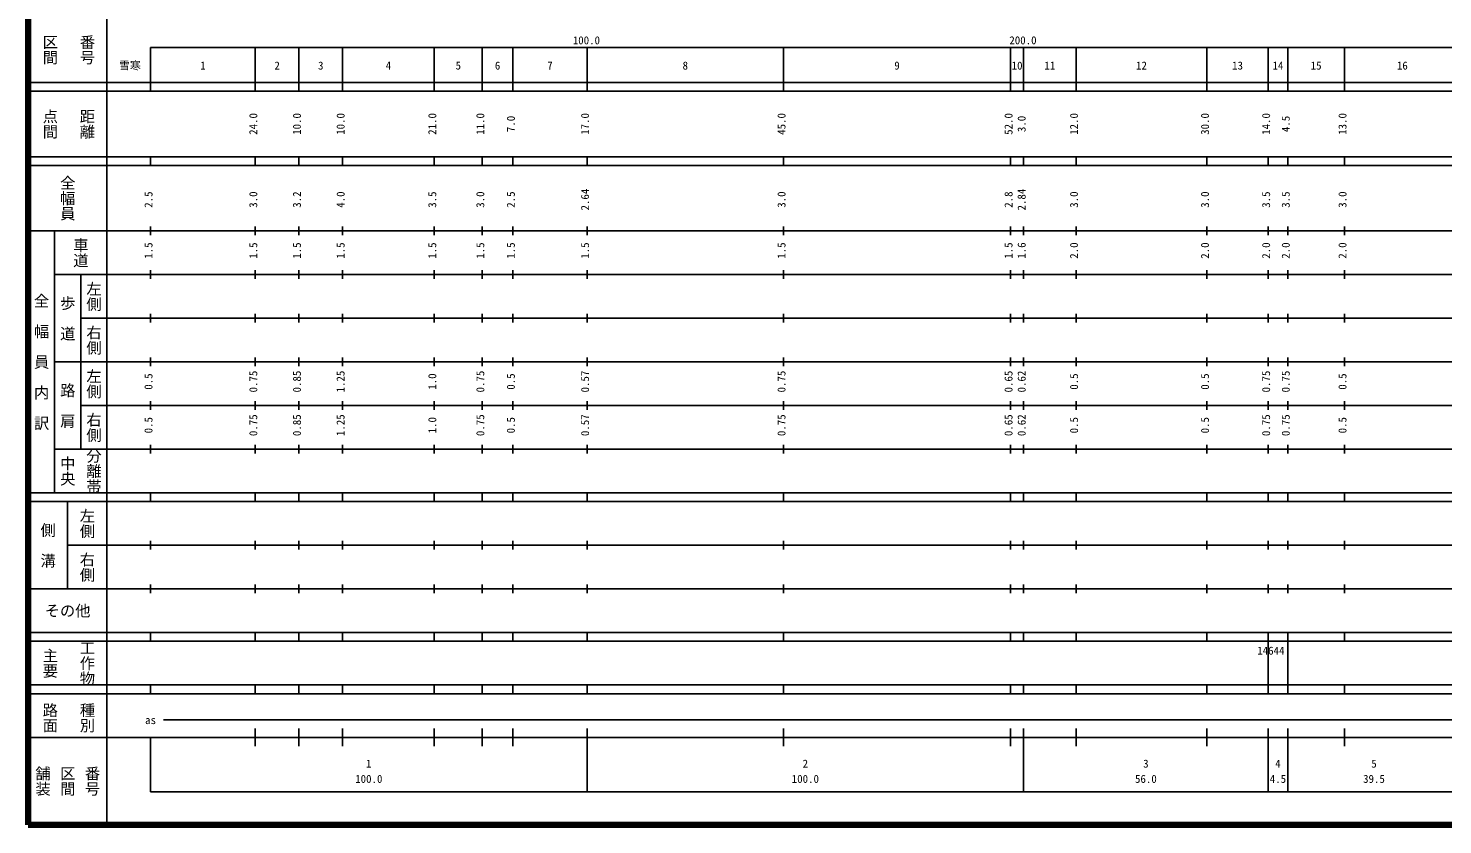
# Model space of a CAD drawing. Units: millimetres on the paper, enlarged 1000 times. Extents: x 40000 to 680000, y 20000 to 380000.
# Drawn here: x 40000 to 363994, y 20000 to 202409 of the extents above; entities that cross this region are included whole.
import ezdxf
from ezdxf.enums import TextEntityAlignment as Align

# ---------------------------------------------------------------- set-up
doc = ezdxf.new("R2010")
doc.units = ezdxf.units.MM
doc.header["$LTSCALE"] = 1000
doc.layers.add('M-TTL', color=2, linetype='Continuous', lineweight=140)
doc.layers.add('M-TTL-BAND', color=7, linetype='Continuous', lineweight=25)
doc.styles.add('@ＭＳ ゴシック', font='')
doc.styles.add('ＭＳ ゴシック', font='')
doc.styles.get('@ＭＳ ゴシック').set_extended_font_data('@MS Gothic')
doc.styles.get('ＭＳ ゴシック').set_extended_font_data('MS Gothic')

msp = doc.modelspace()

# ---------------------------------------------------------------- linework, layer by layer
at = {"layer": 'M-TTL'}
for p, q in [((40000, 380000), (40000, 20000)), ((40000, 20000), (680000, 20000))]:
    msp.add_line(p, q, dxfattribs=at)
at = {"layer": 'M-TTL-BAND'}
for p, q in [((58000, 370000), (58000, 20000)), ((68000, 198000), (579000, 198000)), ((68000, 198000), (68000, 188000)), ((92000, 188000), (92000, 198000)), ((102000, 188000), (102000, 198000)), ((112000, 188000), (112000, 198000)), ((133000, 188000), (133000, 198000)), ((144000, 188000), (144000, 198000)), ((151000, 188000), (151000, 198000)), ((168000, 188000), (168000, 198000)), ((213000, 188000), (213000, 198000)), ((265000, 188000), (265000, 198000)), ((268000, 188000), (268000, 198000)), ((280000, 188000), (280000, 198000)), ((310000, 188000), (310000, 198000)), ((324000, 188000), (324000, 198000)), ((328500, 188000), (328500, 198000)), ((341500, 188000), (341500, 198000)), ((40000, 190000), (579000, 190000)), ((40000, 188000), (579000, 188000)), ((40000, 173000), (579000, 173000)), ((68000, 171000), (68000, 173000)), ((92000, 171000), (92000, 173000)), ((102000, 171000), (102000, 173000)), ((112000, 171000), (112000, 173000)), ((133000, 171000), (133000, 173000)), ((144000, 171000), (144000, 173000)), ((151000, 171000), (151000, 173000)), ((168000, 171000), (168000, 173000)), ((213000, 171000), (213000, 173000)), ((265000, 171000), (265000, 173000)), ((268000, 171000), (268000, 173000)), ((280000, 171000), (280000, 173000)), ((310000, 171000), (310000, 173000)), ((324000, 171000), (324000, 173000)), ((328500, 171000), (328500, 173000)), ((341500, 171000), (341500, 173000)), ((40000, 171000), (579000, 171000)), ((40000, 156000), (579000, 156000)), ((46000, 96000), (46000, 156000)), ((68000, 155000), (68000, 157000)), ((92000, 155000), (92000, 157000)), ((102000, 155000), (102000, 157000)), ((112000, 155000), (112000, 157000)), ((133000, 155000), (133000, 157000)), ((144000, 155000), (144000, 157000)), ((151000, 155000), (151000, 157000)), ((168000, 155000), (168000, 157000)), ((213000, 155000), (213000, 157000)), ((265000, 155000), (265000, 157000)), ((268000, 155000), (268000, 157000)), ((280000, 155000), (280000, 157000)), ((310000, 155000), (310000, 157000)), ((324000, 155000), (324000, 157000)), ((328500, 155000), (328500, 157000)), ((341500, 155000), (341500, 157000)), ((46000, 146000), (579000, 146000)), ((52000, 146000), (52000, 106000)), ((68000, 145000), (68000, 147000)), ((92000, 145000), (92000, 147000)), ((102000, 145000), (102000, 147000)), ((112000, 145000), (112000, 147000)), ((133000, 145000), (133000, 147000)), ((144000, 145000), (144000, 147000)), ((151000, 145000), (151000, 147000)), ((168000, 145000), (168000, 147000)), ((213000, 145000), (213000, 147000)), ((265000, 145000), (265000, 147000)), ((268000, 145000), (268000, 147000)), ((280000, 145000), (280000, 147000)), ((310000, 145000), (310000, 147000)), ((324000, 145000), (324000, 147000)), ((328500, 145000), (328500, 147000)), ((341500, 145000), (341500, 147000)), ((68000, 135000), (68000, 137000)), ((92000, 135000), (92000, 137000)), ((102000, 135000), (102000, 137000)), ((112000, 135000), (112000, 137000)), ((133000, 135000), (133000, 137000)), ((144000, 135000), (144000, 137000)), ((151000, 135000), (151000, 137000)), ((168000, 135000), (168000, 137000)), ((213000, 135000), (213000, 137000)), ((265000, 135000), (265000, 137000)), ((268000, 135000), (268000, 137000)), ((280000, 135000), (280000, 137000)), ((310000, 135000), (310000, 137000)), ((324000, 135000), (324000, 137000)), ((328500, 135000), (328500, 137000)), ((341500, 135000), (341500, 137000)), ((52000, 136000), (579000, 136000)), ((68000, 125000), (68000, 127000)), ((92000, 125000), (92000, 127000)), ((102000, 125000), (102000, 127000)), ((112000, 125000), (112000, 127000)), ((133000, 125000), (133000, 127000)), ((144000, 125000), (144000, 127000)), ((151000, 125000), (151000, 127000)), ((168000, 125000), (168000, 127000)), ((213000, 125000), (213000, 127000)), ((265000, 125000), (265000, 127000)), ((268000, 125000), (268000, 127000)), ((280000, 125000), (280000, 127000)), ((310000, 125000), (310000, 127000)), ((324000, 125000), (324000, 127000)), ((328500, 125000), (328500, 127000)), ((341500, 125000), (341500, 127000)), ((46000, 126000), (579000, 126000)), ((68000, 115000), (68000, 117000)), ((92000, 115000), (92000, 117000)), ((102000, 115000), (102000, 117000)), ((112000, 115000), (112000, 117000)), ((133000, 115000), (133000, 117000)), ((144000, 115000), (144000, 117000)), ((151000, 115000), (151000, 117000)), ((168000, 115000), (168000, 117000)), ((213000, 115000), (213000, 117000)), ((265000, 115000), (265000, 117000)), ((268000, 115000), (268000, 117000)), ((280000, 115000), (280000, 117000)), ((310000, 115000), (310000, 117000)), ((324000, 115000), (324000, 117000)), ((328500, 115000), (328500, 117000)), ((341500, 115000), (341500, 117000)), ((52000, 116000), (579000, 116000)), ((68000, 105000), (68000, 107000)), ((92000, 105000), (92000, 107000)), ((102000, 105000), (102000, 107000)), ((112000, 105000), (112000, 107000)), ((133000, 105000), (133000, 107000)), ((144000, 105000), (144000, 107000)), ((151000, 105000), (151000, 107000)), ((168000, 105000), (168000, 107000)), ((213000, 105000), (213000, 107000)), ((265000, 105000), (265000, 107000)), ((268000, 105000), (268000, 107000)), ((280000, 105000), (280000, 107000)), ((310000, 105000), (310000, 107000)), ((324000, 105000), (324000, 107000)), ((328500, 105000), (328500, 107000)), ((341500, 105000), (341500, 107000)), ((46000, 106000), (579000, 106000)), ((40000, 96000), (579000, 96000)), ((40000, 94000), (579000, 94000)), ((49000, 94000), (49000, 74000)), ((68000, 94000), (68000, 96000)), ((92000, 94000), (92000, 96000)), ((102000, 94000), (102000, 96000)), ((112000, 94000), (112000, 96000)), ((133000, 94000), (133000, 96000)), ((144000, 94000), (144000, 96000)), ((151000, 94000), (151000, 96000)), ((168000, 94000), (168000, 96000)), ((213000, 94000), (213000, 96000)), ((265000, 94000), (265000, 96000)), ((268000, 94000), (268000, 96000)), ((280000, 94000), (280000, 96000)), ((310000, 94000), (310000, 96000)), ((324000, 94000), (324000, 96000)), ((328500, 94000), (328500, 96000)), ((341500, 94000), (341500, 96000)), ((68000, 83000), (68000, 85000)), ((92000, 83000), (92000, 85000)), ((102000, 83000), (102000, 85000)), ((112000, 83000), (112000, 85000)), ((133000, 83000), (133000, 85000)), ((144000, 83000), (144000, 85000)), ((151000, 83000), (151000, 85000)), ((168000, 83000), (168000, 85000)), ((213000, 83000), (213000, 85000)), ((265000, 83000), (265000, 85000)), ((268000, 83000), (268000, 85000)), ((280000, 83000), (280000, 85000)), ((310000, 83000), (310000, 85000)), ((324000, 83000), (324000, 85000)), ((328500, 83000), (328500, 85000)), ((341500, 83000), (341500, 85000)), ((49000, 84000), (579000, 84000)), ((68000, 73000), (68000, 75000)), ((92000, 73000), (92000, 75000)), ((102000, 73000), (102000, 75000)), ((112000, 73000), (112000, 75000)), ((133000, 73000), (133000, 75000)), ((144000, 73000), (144000, 75000)), ((151000, 73000), (151000, 75000)), ((168000, 73000), (168000, 75000)), ((213000, 73000), (213000, 75000)), ((265000, 73000), (265000, 75000)), ((268000, 73000), (268000, 75000)), ((280000, 73000), (280000, 75000)), ((310000, 73000), (310000, 75000)), ((324000, 73000), (324000, 75000)), ((328500, 73000), (328500, 75000)), ((341500, 73000), (341500, 75000)), ((40000, 74000), (579000, 74000)), ((40000, 64000), (579000, 64000)), ((40000, 62000), (579000, 62000)), ((68000, 62000), (68000, 64000)), ((92000, 62000), (92000, 64000)), ((102000, 62000), (102000, 64000)), ((112000, 62000), (112000, 64000)), ((133000, 62000), (133000, 64000)), ((144000, 62000), (144000, 64000)), ((151000, 62000), (151000, 64000)), ((168000, 62000), (168000, 64000)), ((213000, 62000), (213000, 64000)), ((265000, 62000), (265000, 64000)), ((268000, 62000), (268000, 64000)), ((280000, 62000), (280000, 64000)), ((310000, 62000), (310000, 64000)), ((324000, 62000), (324000, 64000)), ((324000, 52000), (324000, 62000)), ((328500, 62000), (328500, 64000)), ((328500, 52000), (328500, 62000)), ((341500, 62000), (341500, 64000)), ((40000, 52000), (579000, 52000)), ((68000, 50000), (68000, 52000)), ((92000, 50000), (92000, 52000)), ((102000, 50000), (102000, 52000)), ((112000, 50000), (112000, 52000)), ((133000, 50000), (133000, 52000)), ((144000, 50000), (144000, 52000)), ((151000, 50000), (151000, 52000)), ((168000, 50000), (168000, 52000)), ((213000, 50000), (213000, 52000)), ((265000, 50000), (265000, 52000)), ((268000, 50000), (268000, 52000)), ((280000, 50000), (280000, 52000)), ((310000, 50000), (310000, 52000)), ((324000, 50000), (324000, 52000)), ((328500, 50000), (328500, 52000)), ((341500, 50000), (341500, 52000)), ((40000, 50000), (579000, 50000)), ((71000, 44000), (565000, 44000)), ((40000, 40000), (579000, 40000)), ((68000, 40000), (68000, 27500)), ((92000, 38000), (92000, 42000)), ((102000, 38000), (102000, 42000)), ((112000, 38000), (112000, 42000)), ((133000, 38000), (133000, 42000)), ((144000, 38000), (144000, 42000)), ((151000, 38000), (151000, 42000)), ((168000, 27500), (168000, 42000)), ((213000, 38000), (213000, 42000)), ((265000, 38000), (265000, 42000)), ((268000, 27500), (268000, 42000)), ((280000, 38000), (280000, 42000)), ((310000, 38000), (310000, 42000)), ((324000, 27500), (324000, 42000)), ((328500, 27500), (328500, 42000)), ((341500, 38000), (341500, 42000)), ((68000, 27500), (579000, 27500))]:
    msp.add_line(p, q, dxfattribs=at)

# ---------------------------------------------------------------- texts
at = {"layer": 'M-TTL-BAND', "style": '@ＭＳ ゴシック'}
for s, p in [('区間', (45000, 197500)), ('番号', (53500, 197500)), ('点間', (45000, 180500)), ('距離', (53500, 180500)), ('全幅員', (49000, 163500)), ('車道', (52000, 151000)), ('左側', (55000, 141000)), ('全\u3000幅\u3000員\u3000内\u3000訳', (43000, 126000)), ('歩\u3000道', (49000, 136000)), ('右側', (55000, 131000)), ('左側', (55000, 121000)), ('路\u3000肩', (49000, 116000)), ('右側', (55000, 111000)), ('中央', (49000, 101000)), ('分離帯', (55000, 101000)), ('左側', (53500, 89000)), ('側\u3000溝', (44500, 84000)), ('右側', (53500, 79000)), ('工作物', (53500, 57000)), ('主要', (45000, 57000)), ('路面', (45000, 44500)), ('種別', (53500, 44500)), ('舗装', (43333, 30000)), ('区間', (49000, 30000)), ('番号', (54667, 30000))]:
    msp.add_text(s, height=2566, rotation=270, dxfattribs=at).set_placement(p, align=Align.MIDDLE_CENTER)
at = {"layer": 'M-TTL-BAND', "style": 'ＭＳ ゴシック'}
for s, p in [('100.0', (167844, 198195)), ('200.0', (267844, 198195)), ('雪寒', (63285, 192405)), ('1', (80000, 192405)), ('2', (97000, 192405)), ('3', (107000, 192405)), ('4', (122500, 192405)), ('5', (138500, 192405)), ('6', (147500, 192405)), ('7', (159500, 192405)), ('8', (190500, 192405)), ('9', (239000, 192405)), ('10', (266500, 192405)), ('11', (274000, 192405)), ('12', (295000, 192405)), ('13', (317000, 192405)), ('14', (326250, 192405)), ('15', (335000, 192405)), ('16', (354750, 192405)), ('as', (68000, 42500)), ('1', (118000, 32523)), ('2', (218000, 32523)), ('3', (296000, 32523)), ('4', (326250, 32523)), ('5', (348250, 32523)), ('100.0', (118000, 29033)), ('100.0', (218000, 29033)), ('56.0', (296000, 29033)), ('4.5', (326250, 29033)), ('39.5', (348250, 29033))]:
    msp.add_text(s, height=1833, dxfattribs=at).set_placement(p, align=Align.BOTTOM_CENTER)
for s, p in [('24.0', (93000, 180500)), ('10.0', (103000, 180500)), ('10.0', (113000, 180500)), ('21.0', (134000, 180500)), ('11.0', (145000, 180500)), ('7.0', (152000, 180500)), ('17.0', (169000, 180500)), ('45.0', (214000, 180500)), ('52.0', (266000, 180500)), ('3.0', (269000, 180500)), ('12.0', (281000, 180500)), ('30.0', (311000, 180500)), ('14.0', (325000, 180500)), ('4.5', (329500, 180500)), ('13.0', (342500, 180500)), ('2.64', (169000, 163174)), ('2.84', (269000, 163174)), ('2.5', (69000, 163174)), ('3.0', (93000, 163174)), ('3.2', (103000, 163174)), ('4.0', (113000, 163174)), ('3.5', (134000, 163174)), ('3.0', (145000, 163174)), ('2.5', (152000, 163174)), ('3.0', (214000, 163174)), ('2.8', (266000, 163174)), ('3.0', (281000, 163174)), ('3.0', (311000, 163174)), ('3.5', (325000, 163174)), ('3.5', (329500, 163174)), ('3.0', (342500, 163174)), ('1.5', (69000, 151500)), ('1.5', (93000, 151500)), ('1.5', (103000, 151500)), ('1.5', (113000, 151500)), ('1.5', (134000, 151500)), ('1.5', (145000, 151500)), ('1.5', (152000, 151500)), ('1.5', (169000, 151500)), ('1.5', (214000, 151500)), ('1.5', (266000, 151500)), ('1.6', (269000, 151500)), ('2.0', (281000, 151500)), ('2.0', (311000, 151500)), ('2.0', (325000, 151500)), ('2.0', (329500, 151500)), ('2.0', (342500, 151500)), ('0.5', (69000, 121500)), ('0.75', (93000, 121500)), ('0.85', (103000, 121500)), ('1.25', (113000, 121500)), ('1.0', (134000, 121500)), ('0.75', (145000, 121500)), ('0.5', (152000, 121500)), ('0.57', (169000, 121500)), ('0.75', (214000, 121500)), ('0.65', (266000, 121500)), ('0.62', (269000, 121500)), ('0.5', (281000, 121500)), ('0.5', (311000, 121500)), ('0.75', (325000, 121500)), ('0.75', (329500, 121500)), ('0.5', (342500, 121500)), ('0.75', (93000, 111500)), ('0.85', (103000, 111500)), ('1.25', (113000, 111500)), ('0.75', (145000, 111500)), ('0.57', (169000, 111500)), ('0.75', (214000, 111500)), ('0.65', (266000, 111500)), ('0.62', (269000, 111500)), ('0.75', (325000, 111500)), ('0.75', (329500, 111500)), ('0.5', (69000, 111500)), ('1.0', (134000, 111500)), ('0.5', (152000, 111500)), ('0.5', (281000, 111500)), ('0.5', (311000, 111500)), ('0.5', (342500, 111500))]:
    msp.add_text(s, height=1833, rotation=90, dxfattribs=at).set_placement(p, align=Align.BOTTOM_CENTER)
msp.add_text('その他', height=2566, dxfattribs=at).set_placement((49000, 69000), align=Align.MIDDLE_CENTER)
msp.add_text('14644', height=1833, dxfattribs=at).set_placement((321511, 58405), align=Align.BOTTOM_LEFT)

doc.saveas('drawing.dxf')
